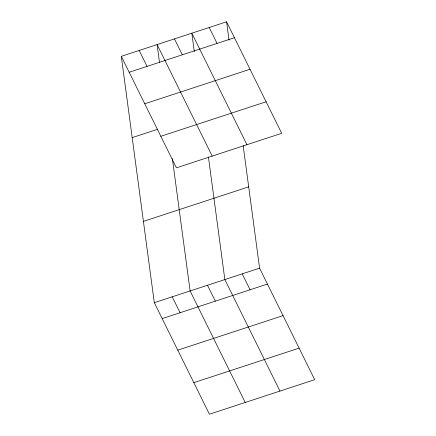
<?xml version="1.0" encoding="UTF-8"?>
<svg xmlns="http://www.w3.org/2000/svg" width="436" height="436" viewBox="0 0 436 436"><rect width="100%" height="100%" fill="white"/><g stroke="black" fill="none" stroke-linecap="round" stroke-linejoin="round"><path stroke-width="0.65" d="M121.301 56.326L226.573 21.8L281.689 133.312L176.411 167.838L121.301 56.326L154.311 302.688L209.427 414.2L314.699 379.674L259.589 268.162L243.168 145.635M129.165 72.24L234.437 37.714M144.757 103.784L250.03 69.259M132.195 137.623L157.761 129.241M160.819 136.294L266.096 101.768M143.417 221.384L248.694 186.859M154.311 302.688L259.589 268.162M162.176 318.596L267.453 284.07M177.768 350.146L283.046 315.62M193.835 382.65L299.107 348.124M209.204 27.495L217.068 43.409M246.945 144.708L191.835 33.196L194.293 51.552M174.46 38.891L182.324 54.8M212.207 156.099L157.091 44.586L159.467 62.288M139.198 50.456L147.063 66.37M242.214 273.857L250.079 289.771M279.961 391.07L224.845 279.552L208.43 157.025M207.476 285.248L215.34 301.162M245.217 402.461L190.107 290.948L172.373 158.606M172.209 296.818L180.073 312.726M226.573 21.8L229.031 40.156"/></g></svg>
